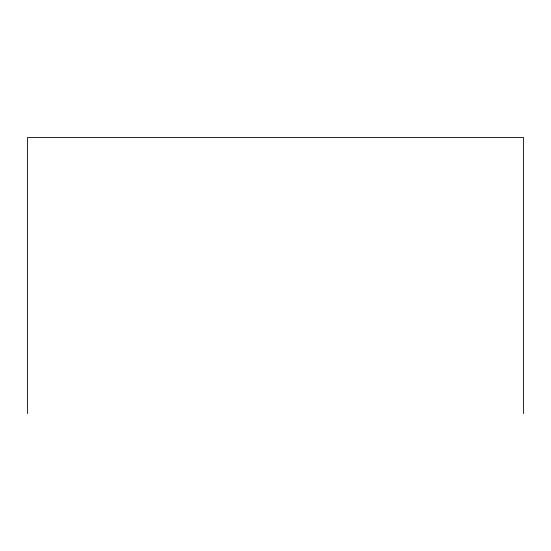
<?xml version="1.0" encoding="UTF-8"?>
<svg xmlns="http://www.w3.org/2000/svg" width="551" height="551" viewBox="0 0 551 551"><rect width="100%" height="100%" fill="white"/><g stroke="black" fill="none" stroke-linecap="round" stroke-linejoin="round"><path stroke-width="0.83" d="M523.45 413.553L523.45 137.447L27.55 137.447L27.55 413.553"/></g></svg>
